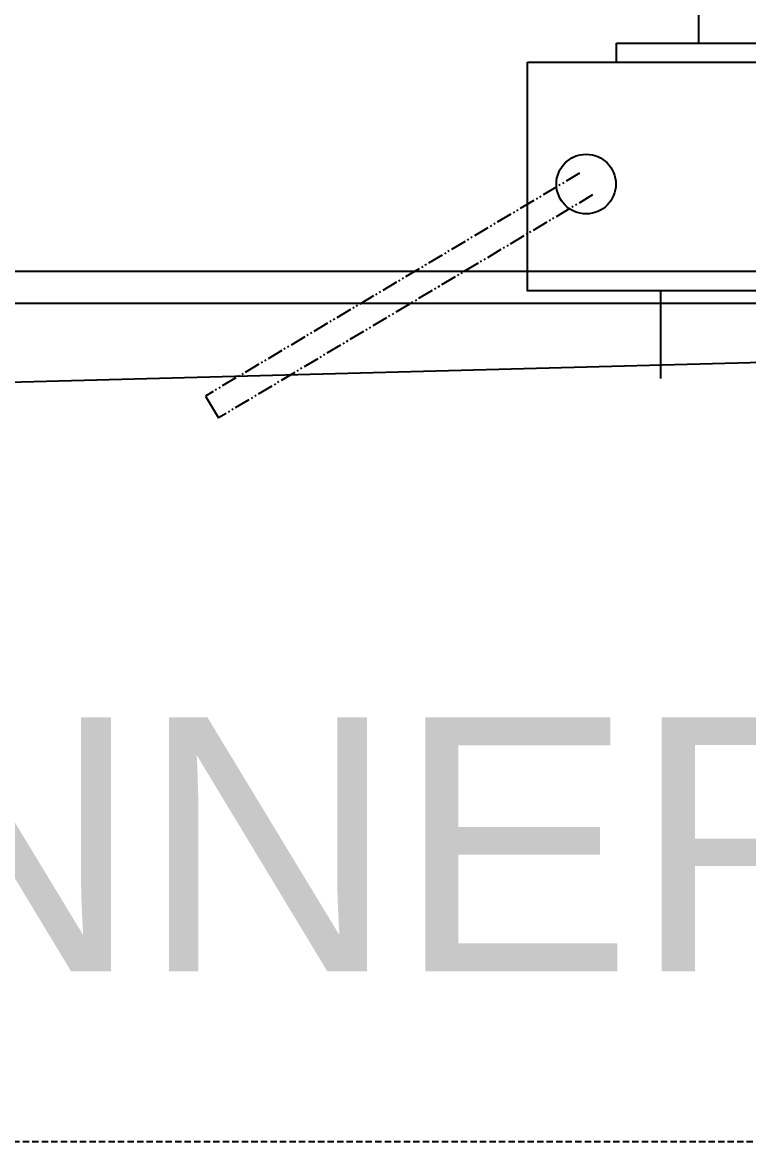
# Model space of a CAD drawing. Extents: x -79364 to 3230, y 28528 to 72157.
# Drawn here: x -45314 to -44742, y 55405 to 56286 of the extents above; entities that cross this region are included whole.
import ezdxf

# ---------------------------------------------------------------- set-up
doc = ezdxf.new("R2010")
doc.units = 0
doc.header["$LTSCALE"] = 500
doc.linetypes.add('DASHED', pattern=[0.75, 0.5, -0.25])
doc.linetypes.add('PHANTOM', pattern=[2.1, 1.25, -0.2, 0.125, -0.2, 0.125, -0.2])
doc.layers.get('0').update_dxf_attribs({"linetype": 'CONTINUOUS'})
for name, color, linetype in [('S0CO1', 1, 'CONTINUOUS'), ('S0CO2', 2, 'CONTINUOUS'), ('S0CO3', 3, 'CONTINUOUS'), ('S0DA1', 1, 'DASHED')]:
    doc.layers.add(name, color=color, linetype=linetype)
doc.styles.add('ROMANS', font='romans.shx', dxfattribs={"height": 200})

msp = doc.modelspace()

# ---------------------------------------------------------------- linework, layer by layer
at = {"color": 0, "ltscale": 0.2}
for p, q in [((-44780.823, 56270.24), (-44780.823, 56573.964)), ((-44845.823, 56270.24), (-44395.823, 56270.24)), ((-44845.823, 56255.24), (-44845.823, 56270.24)), ((-44845.823, 56255.24), (-44395.823, 56255.24)), ((-44810.823, 56006.052), (-44810.823, 56075.24))]:
    msp.add_line(p, q, dxfattribs=at)
at = {"color": 0, "linetype": 'PHANTOM', "ltscale": 0.02}
for p, q in [((-44874.795, 56167.78), (-45169.422, 55992.292)), ((-44864.56, 56150.597), (-45159.188, 55975.109))]:
    msp.add_line(p, q, dxfattribs=at)
at = {"color": 0, "linetype": 'PHANTOM', "ltscale": 0.2}
msp.add_line((-45169.422, 55992.292), (-45159.188, 55975.109), dxfattribs=at)
at = {"color": 0, "ltscale": 0.2}
msp.add_lwpolyline([(-44915.823, 56255.24), (-44705.823, 56255.24), (-44705.823, 56075.24), (-44915.823, 56075.24)], close=True, dxfattribs=at)
msp.add_circle((-44869.678, 56159.189), 23.447, dxfattribs=at)
at = {"layer": 'S0CO1', "color": 0}
for p, q in [((-43280.823, 56090.24), (-55668.562, 56090.24)), ((-43270.823, 56065.24), (-55668.562, 56065.24))]:
    msp.add_line(p, q, dxfattribs=at)
at = {"layer": 'S0CO3', "color": 0}
msp.add_line((-37508.885, 56207.994), (-49328.536, 55898.001), dxfattribs=at)
at = {"layer": 'S0DA1', "color": 0, "linetype": 'DASHED', "ltscale": 0.02}
msp.add_line((-60470.823, 55405.24), (-38156.531, 55405.24), dxfattribs=at)

# ---------------------------------------------------------------- texts
at = {"layer": 'S0CO2', "color": 0, "insert": (-45841.882, 55739.293), "char_height": 200, "attachment_point": 1, "style": 'ROMANS'}
msp.add_mtext('{\\fArial|b0|i0|c0|p34;GUNNERUS}', dxfattribs=at)

doc.saveas('drawing.dxf')
